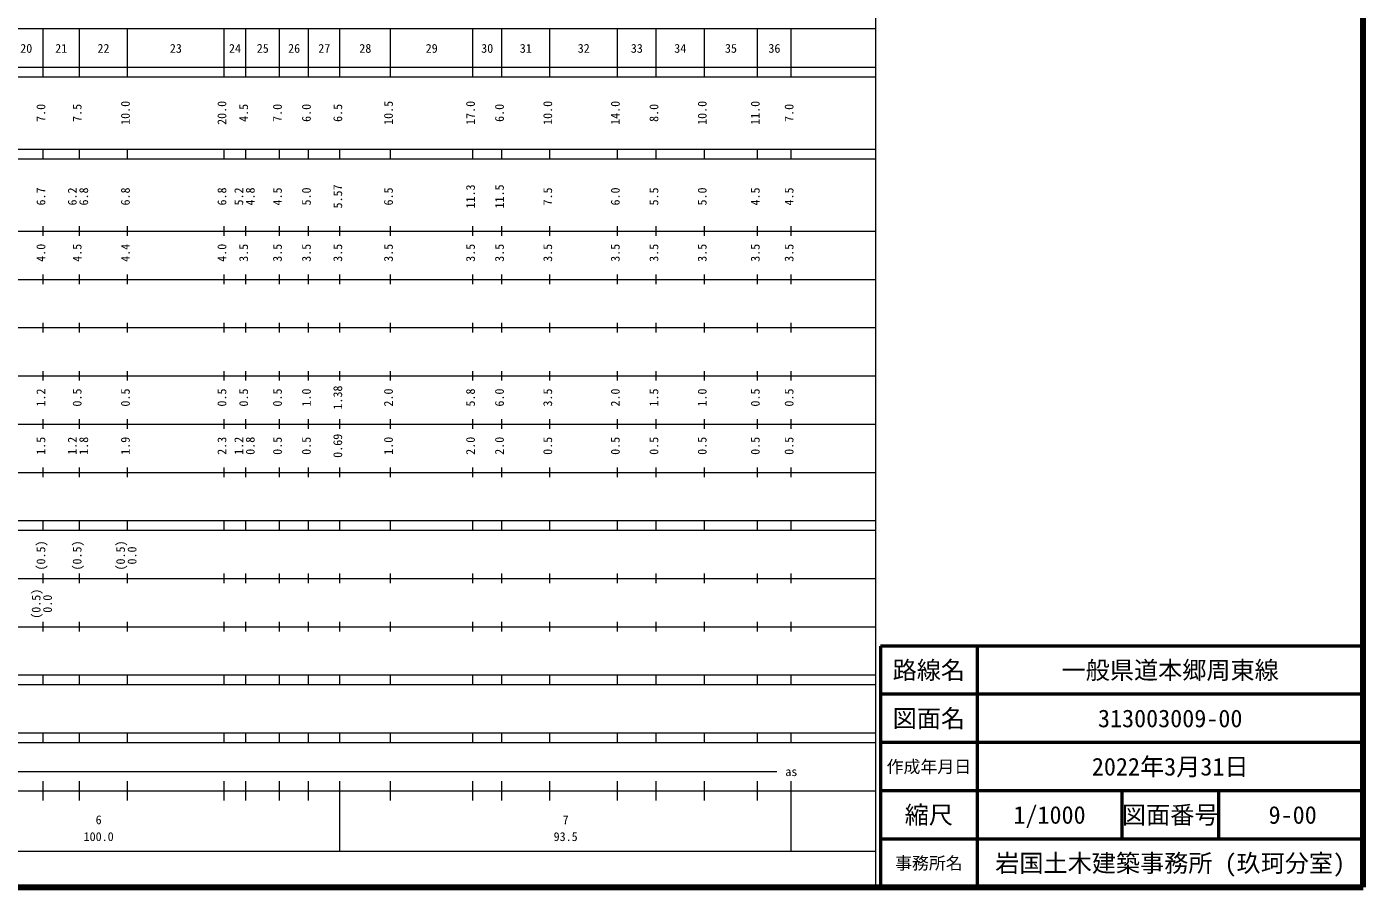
# Model space of a CAD drawing. Units: millimetres on the paper, enlarged 1000 times. Extents: x 40000 to 680000, y 20000 to 380000.
# Drawn here: x 403102 to 680000, y 20000 to 198357 of the extents above; entities that cross this region are included whole.
import ezdxf
from ezdxf.enums import TextEntityAlignment as Align

# ---------------------------------------------------------------- set-up
doc = ezdxf.new("R2010")
doc.units = ezdxf.units.MM
doc.header["$LTSCALE"] = 1000
for name, color, linetype, lineweight in [('M-TTL', 2, 'Continuous', 140), ('M-TTL-BAND', 7, 'Continuous', 13), ('M-TTL-FRAM', 2, 'Continuous', 50), ('M-TTL-LINE', 7, 'Continuous', 50)]:
    doc.layers.add(name, color=color, linetype=linetype, lineweight=lineweight)
doc.layers.add('M-TTL-TXT', color=7, linetype='Continuous')
doc.styles.add('ＭＳ ゴシック', font='')
doc.styles.get('ＭＳ ゴシック').set_extended_font_data('MS Gothic')

msp = doc.modelspace()

# ---------------------------------------------------------------- linework, layer by layer
at = {"layer": 'M-TTL'}
for p, q in [((680000, 20000), (680000, 380000)), ((40000, 20000), (680000, 20000))]:
    msp.add_line(p, q, dxfattribs=at)
at = {"layer": 'M-TTL-BAND'}
for p, q in [((579000, 20000), (579000, 370000)), ((68000, 198000), (579000, 198000)), ((406500, 188000), (406500, 198000)), ((414000, 188000), (414000, 198000)), ((424000, 188000), (424000, 198000)), ((444000, 188000), (444000, 198000)), ((448500, 188000), (448500, 198000)), ((455500, 188000), (455500, 198000)), ((461500, 188000), (461500, 198000)), ((468000, 188000), (468000, 198000)), ((478500, 188000), (478500, 198000)), ((495500, 188000), (495500, 198000)), ((501500, 188000), (501500, 198000)), ((511500, 188000), (511500, 198000)), ((525500, 188000), (525500, 198000)), ((533500, 188000), (533500, 198000)), ((543500, 188000), (543500, 198000)), ((554500, 188000), (554500, 198000)), ((561500, 188000), (561500, 198000)), ((40000, 190000), (579000, 190000)), ((40000, 188000), (579000, 188000)), ((40000, 173000), (579000, 173000)), ((406500, 171000), (406500, 173000)), ((414000, 171000), (414000, 173000)), ((424000, 171000), (424000, 173000)), ((444000, 171000), (444000, 173000)), ((448500, 171000), (448500, 173000)), ((455500, 171000), (455500, 173000)), ((461500, 171000), (461500, 173000)), ((468000, 171000), (468000, 173000)), ((478500, 171000), (478500, 173000)), ((495500, 171000), (495500, 173000)), ((501500, 171000), (501500, 173000)), ((511500, 171000), (511500, 173000)), ((525500, 171000), (525500, 173000)), ((533500, 171000), (533500, 173000)), ((543500, 171000), (543500, 173000)), ((554500, 171000), (554500, 173000)), ((561500, 171000), (561500, 173000)), ((40000, 171000), (579000, 171000)), ((40000, 156000), (579000, 156000)), ((406500, 155000), (406500, 157000)), ((414000, 155000), (414000, 157000)), ((424000, 155000), (424000, 157000)), ((444000, 155000), (444000, 157000)), ((448500, 155000), (448500, 157000)), ((455500, 155000), (455500, 157000)), ((461500, 155000), (461500, 157000)), ((468000, 155000), (468000, 157000)), ((478500, 155000), (478500, 157000)), ((495500, 155000), (495500, 157000)), ((501500, 155000), (501500, 157000)), ((511500, 155000), (511500, 157000)), ((525500, 155000), (525500, 157000)), ((533500, 155000), (533500, 157000)), ((543500, 155000), (543500, 157000)), ((554500, 155000), (554500, 157000)), ((561500, 155000), (561500, 157000)), ((406500, 145000), (406500, 147000)), ((414000, 145000), (414000, 147000)), ((424000, 145000), (424000, 147000)), ((444000, 145000), (444000, 147000)), ((448500, 145000), (448500, 147000)), ((455500, 145000), (455500, 147000)), ((461500, 145000), (461500, 147000)), ((468000, 145000), (468000, 147000)), ((478500, 145000), (478500, 147000)), ((495500, 145000), (495500, 147000)), ((501500, 145000), (501500, 147000)), ((511500, 145000), (511500, 147000)), ((525500, 145000), (525500, 147000)), ((533500, 145000), (533500, 147000)), ((543500, 145000), (543500, 147000)), ((554500, 145000), (554500, 147000)), ((561500, 145000), (561500, 147000)), ((46000, 146000), (579000, 146000)), ((52000, 136000), (579000, 136000)), ((406500, 135000), (406500, 137000)), ((414000, 135000), (414000, 137000)), ((424000, 135000), (424000, 137000)), ((444000, 135000), (444000, 137000)), ((448500, 135000), (448500, 137000)), ((455500, 135000), (455500, 137000)), ((461500, 135000), (461500, 137000)), ((468000, 135000), (468000, 137000)), ((478500, 135000), (478500, 137000)), ((495500, 135000), (495500, 137000)), ((501500, 135000), (501500, 137000)), ((511500, 135000), (511500, 137000)), ((525500, 135000), (525500, 137000)), ((533500, 135000), (533500, 137000)), ((543500, 135000), (543500, 137000)), ((554500, 135000), (554500, 137000)), ((561500, 135000), (561500, 137000)), ((46000, 126000), (579000, 126000)), ((406500, 125000), (406500, 127000)), ((414000, 125000), (414000, 127000)), ((424000, 125000), (424000, 127000)), ((444000, 125000), (444000, 127000)), ((448500, 125000), (448500, 127000)), ((455500, 125000), (455500, 127000)), ((461500, 125000), (461500, 127000)), ((468000, 125000), (468000, 127000)), ((478500, 125000), (478500, 127000)), ((495500, 125000), (495500, 127000)), ((501500, 125000), (501500, 127000)), ((511500, 125000), (511500, 127000)), ((525500, 125000), (525500, 127000)), ((533500, 125000), (533500, 127000)), ((543500, 125000), (543500, 127000)), ((554500, 125000), (554500, 127000)), ((561500, 125000), (561500, 127000)), ((406500, 115000), (406500, 117000)), ((414000, 115000), (414000, 117000)), ((424000, 115000), (424000, 117000)), ((444000, 115000), (444000, 117000)), ((448500, 115000), (448500, 117000)), ((455500, 115000), (455500, 117000)), ((461500, 115000), (461500, 117000)), ((468000, 115000), (468000, 117000)), ((478500, 115000), (478500, 117000)), ((495500, 115000), (495500, 117000)), ((501500, 115000), (501500, 117000)), ((511500, 115000), (511500, 117000)), ((525500, 115000), (525500, 117000)), ((533500, 115000), (533500, 117000)), ((543500, 115000), (543500, 117000)), ((554500, 115000), (554500, 117000)), ((561500, 115000), (561500, 117000)), ((52000, 116000), (579000, 116000)), ((46000, 106000), (579000, 106000)), ((406500, 105000), (406500, 107000)), ((414000, 105000), (414000, 107000)), ((424000, 105000), (424000, 107000)), ((444000, 105000), (444000, 107000)), ((448500, 105000), (448500, 107000)), ((455500, 105000), (455500, 107000)), ((461500, 105000), (461500, 107000)), ((468000, 105000), (468000, 107000)), ((478500, 105000), (478500, 107000)), ((495500, 105000), (495500, 107000)), ((501500, 105000), (501500, 107000)), ((511500, 105000), (511500, 107000)), ((525500, 105000), (525500, 107000)), ((533500, 105000), (533500, 107000)), ((543500, 105000), (543500, 107000)), ((554500, 105000), (554500, 107000)), ((561500, 105000), (561500, 107000)), ((40000, 96000), (579000, 96000)), ((406500, 94000), (406500, 96000)), ((414000, 94000), (414000, 96000)), ((424000, 94000), (424000, 96000)), ((444000, 94000), (444000, 96000)), ((448500, 94000), (448500, 96000)), ((455500, 94000), (455500, 96000)), ((461500, 94000), (461500, 96000)), ((468000, 94000), (468000, 96000)), ((478500, 94000), (478500, 96000)), ((495500, 94000), (495500, 96000)), ((501500, 94000), (501500, 96000)), ((511500, 94000), (511500, 96000)), ((525500, 94000), (525500, 96000)), ((533500, 94000), (533500, 96000)), ((543500, 94000), (543500, 96000)), ((554500, 94000), (554500, 96000)), ((561500, 94000), (561500, 96000)), ((40000, 94000), (579000, 94000)), ((49000, 84000), (579000, 84000)), ((406500, 83000), (406500, 85000)), ((414000, 83000), (414000, 85000)), ((424000, 83000), (424000, 85000)), ((444000, 83000), (444000, 85000)), ((448500, 83000), (448500, 85000)), ((455500, 83000), (455500, 85000)), ((461500, 83000), (461500, 85000)), ((468000, 83000), (468000, 85000)), ((478500, 83000), (478500, 85000)), ((495500, 83000), (495500, 85000)), ((501500, 83000), (501500, 85000)), ((511500, 83000), (511500, 85000)), ((525500, 83000), (525500, 85000)), ((533500, 83000), (533500, 85000)), ((543500, 83000), (543500, 85000)), ((554500, 83000), (554500, 85000)), ((561500, 83000), (561500, 85000)), ((406500, 73000), (406500, 75000)), ((414000, 73000), (414000, 75000)), ((424000, 73000), (424000, 75000)), ((444000, 73000), (444000, 75000)), ((448500, 73000), (448500, 75000)), ((455500, 73000), (455500, 75000)), ((461500, 73000), (461500, 75000)), ((468000, 73000), (468000, 75000)), ((478500, 73000), (478500, 75000)), ((495500, 73000), (495500, 75000)), ((501500, 73000), (501500, 75000)), ((511500, 73000), (511500, 75000)), ((525500, 73000), (525500, 75000)), ((533500, 73000), (533500, 75000)), ((543500, 73000), (543500, 75000)), ((554500, 73000), (554500, 75000)), ((561500, 73000), (561500, 75000)), ((40000, 74000), (579000, 74000)), ((40000, 64000), (579000, 64000)), ((406500, 62000), (406500, 64000)), ((414000, 62000), (414000, 64000)), ((424000, 62000), (424000, 64000)), ((444000, 62000), (444000, 64000)), ((448500, 62000), (448500, 64000)), ((455500, 62000), (455500, 64000)), ((461500, 62000), (461500, 64000)), ((468000, 62000), (468000, 64000)), ((478500, 62000), (478500, 64000)), ((495500, 62000), (495500, 64000)), ((501500, 62000), (501500, 64000)), ((511500, 62000), (511500, 64000)), ((525500, 62000), (525500, 64000)), ((533500, 62000), (533500, 64000)), ((543500, 62000), (543500, 64000)), ((554500, 62000), (554500, 64000)), ((561500, 62000), (561500, 64000)), ((40000, 62000), (579000, 62000)), ((40000, 52000), (579000, 52000)), ((40000, 50000), (579000, 50000)), ((406500, 50000), (406500, 52000)), ((414000, 50000), (414000, 52000)), ((424000, 50000), (424000, 52000)), ((444000, 50000), (444000, 52000)), ((448500, 50000), (448500, 52000)), ((455500, 50000), (455500, 52000)), ((461500, 50000), (461500, 52000)), ((468000, 50000), (468000, 52000)), ((478500, 50000), (478500, 52000)), ((495500, 50000), (495500, 52000)), ((501500, 50000), (501500, 52000)), ((511500, 50000), (511500, 52000)), ((525500, 50000), (525500, 52000)), ((533500, 50000), (533500, 52000)), ((543500, 50000), (543500, 52000)), ((554500, 50000), (554500, 52000)), ((561500, 50000), (561500, 52000)), ((71000, 44000), (558500, 44000)), ((406500, 38000), (406500, 42000)), ((414000, 38000), (414000, 42000)), ((424000, 38000), (424000, 42000)), ((444000, 38000), (444000, 42000)), ((448500, 38000), (448500, 42000)), ((455500, 38000), (455500, 42000)), ((461500, 38000), (461500, 42000)), ((468000, 27500), (468000, 42000)), ((478500, 38000), (478500, 42000)), ((495500, 38000), (495500, 42000)), ((501500, 38000), (501500, 42000)), ((511500, 38000), (511500, 42000)), ((525500, 38000), (525500, 42000)), ((533500, 38000), (533500, 42000)), ((543500, 38000), (543500, 42000)), ((554500, 38000), (554500, 42000)), ((561500, 27500), (561500, 42000)), ((40000, 40000), (579000, 40000)), ((68000, 27500), (579000, 27500))]:
    msp.add_line(p, q, dxfattribs=at)
at = {"layer": 'M-TTL-FRAM'}
for p, q in [((680000, 70000), (580000, 70000)), ((580000, 70000), (580000, 20000))]:
    msp.add_line(p, q, dxfattribs=at)
at = {"layer": 'M-TTL-LINE'}
for p, q in [((600000, 70000), (600000, 20000)), ((680000, 60000), (580000, 60000)), ((680000, 50000), (580000, 50000)), ((680000, 40000), (580000, 40000)), ((630000, 40000), (630000, 30000)), ((650000, 40000), (650000, 30000)), ((680000, 30000), (580000, 30000))]:
    msp.add_line(p, q, dxfattribs=at)

# ---------------------------------------------------------------- texts
at = {"layer": 'M-TTL-BAND', "style": 'ＭＳ ゴシック'}
for s, p in [('20', (403000, 192405)), ('21', (410250, 192405)), ('22', (419000, 192405)), ('23', (434000, 192405)), ('24', (446250, 192405)), ('25', (452000, 192405)), ('26', (458500, 192405)), ('27', (464750, 192405)), ('28', (473250, 192405)), ('29', (487000, 192405)), ('30', (498500, 192405)), ('31', (506500, 192405)), ('32', (518500, 192405)), ('33', (529500, 192405)), ('34', (538500, 192405)), ('35', (549000, 192405)), ('36', (558000, 192405)), ('as', (561500, 42500)), ('6', (418000, 32523)), ('7', (514750, 32523)), ('100.0', (418000, 29033)), ('93.5', (514750, 29033))]:
    msp.add_text(s, height=1833, dxfattribs=at).set_placement(p, align=Align.BOTTOM_CENTER)
for s, p in [('10.0', (425000, 180500)), ('20.0', (445000, 180500)), ('10.5', (479500, 180500)), ('17.0', (496500, 180500)), ('10.0', (512500, 180500)), ('14.0', (526500, 180500)), ('10.0', (544500, 180500)), ('11.0', (555500, 180500)), ('7.0', (407500, 180500)), ('7.5', (415000, 180500)), ('4.5', (449500, 180500)), ('7.0', (456500, 180500)), ('6.0', (462500, 180500)), ('6.5', (469000, 180500)), ('6.0', (502500, 180500)), ('8.0', (534500, 180500)), ('7.0', (562500, 180500)), ('6.7', (407500, 163174)), ('6.2', (414000, 163174)), ('6.8', (416370, 163174)), ('6.8', (425000, 163174)), ('6.8', (445000, 163174)), ('5.2', (448500, 163174)), ('4.8', (450870, 163174)), ('4.5', (456500, 163174)), ('5.0', (462500, 163174)), ('5.57', (469000, 163174)), ('6.5', (479500, 163174)), ('11.3', (496500, 163174)), ('11.5', (502500, 163174)), ('7.5', (512500, 163174)), ('6.0', (526500, 163174)), ('5.5', (534500, 163174)), ('5.0', (544500, 163174)), ('4.5', (555500, 163174)), ('4.5', (562500, 163174)), ('4.0', (407500, 151500)), ('4.5', (415000, 151500)), ('4.4', (425000, 151500)), ('4.0', (445000, 151500)), ('3.5', (449500, 151500)), ('3.5', (456500, 151500)), ('3.5', (462500, 151500)), ('3.5', (469000, 151500)), ('3.5', (479500, 151500)), ('3.5', (496500, 151500)), ('3.5', (502500, 151500)), ('3.5', (512500, 151500)), ('3.5', (526500, 151500)), ('3.5', (534500, 151500)), ('3.5', (544500, 151500)), ('3.5', (555500, 151500)), ('3.5', (562500, 151500)), ('1.2', (407500, 121500)), ('0.5', (415000, 121500)), ('0.5', (425000, 121500)), ('0.5', (445000, 121500)), ('0.5', (449500, 121500)), ('0.5', (456500, 121500)), ('1.0', (462500, 121500)), ('1.38', (469000, 121500)), ('2.0', (479500, 121500)), ('5.8', (496500, 121500)), ('6.0', (502500, 121500)), ('3.5', (512500, 121500)), ('2.0', (526500, 121500)), ('1.5', (534500, 121500)), ('1.0', (544500, 121500)), ('0.5', (555500, 121500)), ('0.5', (562500, 121500)), ('0.69', (469000, 111500)), ('1.5', (407500, 111500)), ('1.2', (414000, 111500)), ('1.8', (416370, 111500)), ('1.9', (425000, 111500)), ('2.3', (445000, 111500)), ('1.2', (448500, 111500)), ('0.8', (450870, 111500)), ('0.5', (456500, 111500)), ('0.5', (462500, 111500)), ('1.0', (479500, 111500)), ('2.0', (496500, 111500)), ('2.0', (502500, 111500)), ('0.5', (512500, 111500)), ('0.5', (526500, 111500)), ('0.5', (534500, 111500)), ('0.5', (544500, 111500)), ('0.5', (555500, 111500)), ('0.5', (562500, 111500)), ('(0.5)', (407500, 88764)), ('(0.5)', (415000, 88764)), ('(0.5)', (424000, 88764)), ('0.0', (426370, 88764)), ('(0.5)', (406500, 78764)), ('0.0', (408870, 78764))]:
    msp.add_text(s, height=1833, rotation=90, dxfattribs=at).set_placement(p, align=Align.BOTTOM_CENTER)
at = {"layer": 'M-TTL-TXT', "style": 'ＭＳ ゴシック'}
for s, height, p in [('路線名', 3666, (590000, 65000)), ('路線名', 3666, (590000, 65000)), ('一般県道本郷周東線', 3666, (640000, 65000)), ('図面名', 3666, (590000, 55000)), ('図面名', 3666, (590000, 55000)), ('313003009-00', 3666, (640000, 55000)), ('2022年3月31日', 3666, (640000, 45000)), ('作成年月日', 2566, (590000, 45000)), ('作成年月日', 2566, (590000, 45000)), ('縮尺', 3666, (590000, 35000)), ('縮尺', 3666, (590000, 35000)), ('1/1000', 3666, (615000, 35000)), ('図面番号', 3666, (640000, 35000)), ('図面番号', 3666, (640000, 35000)), (' 9-00', 3666, (664125, 35000)), ('事務所名', 2566, (590000, 25000)), ('事務所名', 2566, (590000, 25000)), ('岩国土木建築事務所 (玖珂分室)', 3666, (640000, 25000))]:
    msp.add_text(s, height=height, dxfattribs=at).set_placement(p, align=Align.MIDDLE_CENTER)

doc.saveas('drawing.dxf')
